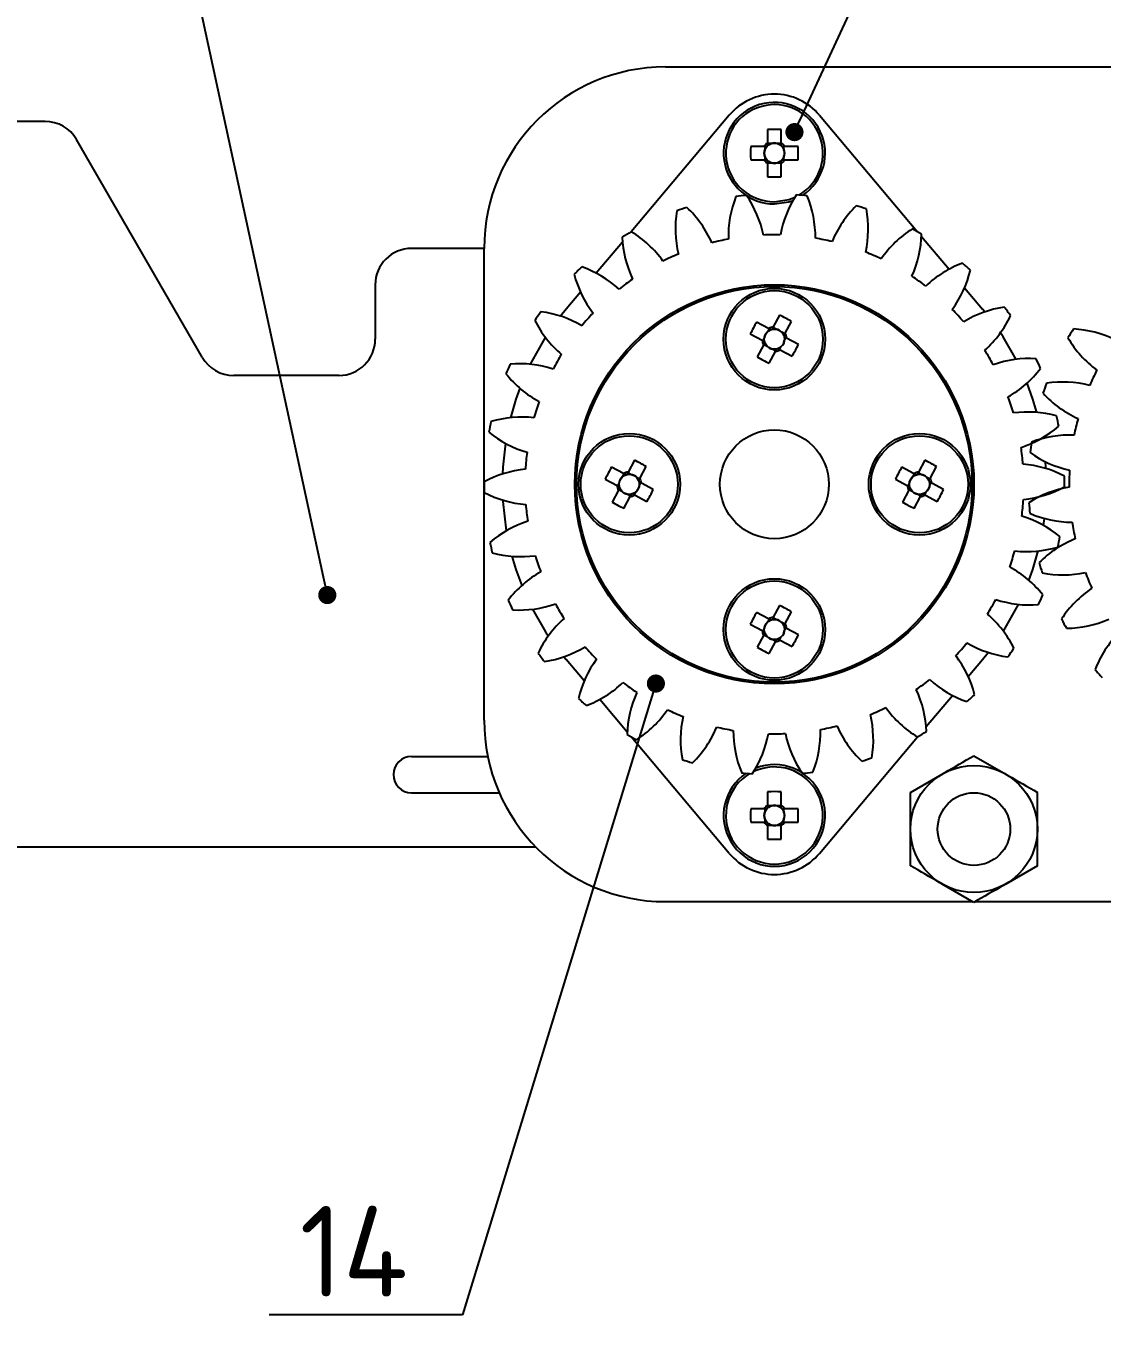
# Model space of a CAD drawing. Header units: millimetres. Extents: x 19686 to 36223, y 4362 to 8014.
# Drawn here: x 19822.1 to 19881.4, y 4516.1 to 4587.7 of the extents above; entities that cross this region are included whole.
import ezdxf
from ezdxf import colors
from ezdxf.entities.mleader import LeaderData, LeaderLine
from ezdxf.math import Vec2, Vec3

# ---------------------------------------------------------------- set-up
doc = ezdxf.new("R2010")
doc.units = ezdxf.units.MM
doc.layers.get('0').update_dxf_attribs({"lineweight": 35})
doc.layers.add('Nét mảnh', color=130, linetype='Continuous', lineweight=13)
doc.layers.add('Nét đậm', color=7, linetype='Continuous', lineweight=35)
doc.styles.add('MtXpl_TCVN_7284', font='')
doc.styles.get("Standard").update_dxf_attribs({"font": '', "height": 4.375})
doc.styles.get('MtXpl_TCVN_7284').set_extended_font_data('TCVN 7284')
doc.styles.get('Standard').set_extended_font_data('TCVN 7284')
doc.dimstyles.new('ISO-25$0', dxfattribs={"dimtxt": 4.375, "dimasz": 2.5, "dimexe": 1.25, "dimexo": 0.625, "dimtad": 1, "dimtxsty": 'Standard', "dimblk": 'OPEN30', "dimcen": 2.5, "dimadec": 0, "dimazin": 0, "dimtfac": 1, "dimtmove": 0, "dimatfit": 3, "dimldrblk": 'OPEN30', "dimfxl": 1, "dimarcsym": 0})

# ---------------------------------------------------------------- blocks, each defined once
blk = doc.blocks.new('_Dot')
at = {"color": 0, "linetype": 'ByBlock', "lineweight": -2}
blk.add_line((-0.5, 0), (-1, 0), dxfattribs=at)
at = {"color": 0, "linetype": 'ByBlock', "const_width": 0.5}
blk.add_lwpolyline([(-0.25, 0, 1), (0.25, 0, 1)], format="xyb", close=True, dxfattribs=at)
blk = doc.blocks.new('*U147')
at = {"color": 7, "linetype": 'Continuous', "lineweight": 25}
for p, q in [((-0.324, 0.592), (-0.978, 0.942)), ((0.289, 1.327), (-0.06, 0.672)), ((0.592, 0.324), (0.942, 0.978)), ((-1.327, 0.289), (-0.672, -0.06)), ((-0.548, 0.093), (-0.64, -0.078)), ((-0.291, 0.575), (-0.383, 0.404)), ((0.093, 0.548), (-0.078, 0.64)), ((0.575, 0.291), (0.404, 0.383)), ((0.548, -0.093), (0.64, 0.078)), ((1.327, -0.289), (0.672, 0.06)), ((-0.592, -0.324), (-0.942, -0.978)), ((-0.575, -0.291), (-0.404, -0.383)), ((-0.289, -1.327), (0.06, -0.672)), ((-0.093, -0.548), (0.078, -0.64)), ((0.291, -0.575), (0.383, -0.404)), ((0.324, -0.592), (0.978, -0.942))]:
    blk.add_line(p, q, dxfattribs=at)
for radius in [2.8, 2.674, 0.556]:
    blk.add_circle((0, 0), radius, dxfattribs=at)
for centre, radius, start, end in [((8.523, -4.551), 10.975, 149.96797, 153.83204), ((-4.551, -8.523), 10.975, 59.96797, 63.83204), ((0, 0), 0.675, 95.13063, 118.66938), ((0, 0), 0.675, 5.13063, 28.66938), ((0, 0), 0.675, 185.13063, 208.66938), ((0, 0), 0.675, 275.13063, 298.66938), ((-8.523, 4.551), 10.975, 329.96797, 333.83204), ((4.551, 8.523), 10.975, 239.96797, 243.83204)]:
    blk.add_arc(centre, radius, start, end, dxfattribs=at)
for centre, major_axis, start_param, end_param in [((-0.061, 0.032), (0.434, -0.232), 2.77218, 3.511006), ((0.032, 0.061), (-0.232, -0.434), 2.77218, 3.511006), ((-0.032, -0.061), (-0.232, -0.434), 5.913772, 6.652598), ((0.061, -0.032), (0.434, -0.232), 5.913772, 6.652598)]:
    blk.add_ellipse(centre, major_axis=major_axis, ratio=0.990116, start_param=start_param, end_param=end_param, dxfattribs=at)
for points, knots in [([(-0.192, 0.522), (-0.199, 0.526), (-0.24, 0.548), (-0.284, 0.571), (-0.319, 0.59), (-0.324, 0.592)], [0, 0, 0, 0, 0.1606178, 0.8832571, 1, 1, 1, 1]), ([(-0.06, 0.672), (-0.063, 0.668), (-0.082, 0.632), (-0.105, 0.589), (-0.127, 0.548), (-0.131, 0.54)], [0, 0, 0, 0, 0.116743, 0.839382, 1, 1, 1, 1]), ([(0.522, 0.192), (0.526, 0.199), (0.548, 0.24), (0.571, 0.284), (0.59, 0.319), (0.592, 0.324)], [0, 0, 0, 0, 0.160618, 0.883257, 1, 1, 1, 1]), ([(0.672, 0.06), (0.668, 0.063), (0.632, 0.082), (0.589, 0.105), (0.548, 0.127), (0.54, 0.131)], [0, 0, 0, 0, 0.116743, 0.839382, 1, 1, 1, 1]), ([(-0.672, -0.06), (-0.668, -0.063), (-0.632, -0.082), (-0.589, -0.105), (-0.548, -0.127), (-0.54, -0.131)], [0, 0, 0, 0, 0.116743, 0.839382, 1, 1, 1, 1]), ([(-0.522, -0.192), (-0.526, -0.199), (-0.548, -0.24), (-0.571, -0.284), (-0.59, -0.319), (-0.592, -0.324)], [0, 0, 0, 0, 0.160618, 0.883257, 1, 1, 1, 1]), ([(0.06, -0.672), (0.063, -0.668), (0.082, -0.632), (0.105, -0.589), (0.127, -0.548), (0.131, -0.54)], [0, 0, 0, 0, 0.1167429, 0.8393822, 1, 1, 1, 1]), ([(0.192, -0.522), (0.199, -0.526), (0.24, -0.548), (0.284, -0.571), (0.319, -0.59), (0.324, -0.592)], [0, 0, 0, 0, 0.160618, 0.883257, 1, 1, 1, 1])]:
    blk.add_open_spline(points, degree=3, knots=knots, dxfattribs=at)
blk = doc.blocks.new('*U148')
at = {"layer": 'Nét đậm', "color": 0, "linetype": 'ByBlock', "lineweight": -2, "transparency": 16777216}
for p, rotation in [((19407.409, 5313.798), 270.0000000000001), ((19415.409, 5305.798), 180), ((19407.409, 5297.798), 90.00000000000001)]:
    blk.add_blockref('*U147', p, dxfattribs=dict(at, rotation=rotation))
blk.add_blockref('*U147', (19399.409, 5305.798), dxfattribs=at)
blk = doc.blocks.new('_Open30')
at = {"color": 0, "linetype": 'ByBlock', "lineweight": -2}
for p, q in [((-1, 0.268), (0, 0)), ((0, 0), (-1, -0.268)), ((0, 0), (-1, 0))]:
    blk.add_line(p, q, dxfattribs=at)
blk = doc.blocks.new('*D149')
at = {"layer": 'Defpoints', "color": 0, "transparency": 16777216}
for p in [(20035.363, 4636.101), (19715.363, 4562.394), (20035.363, 4562.394)]:
    blk.add_point(p, dxfattribs=at)
at = {"layer": 'Nét mảnh', "color": 0, "lineweight": -2, "transparency": 16777216}
for p, q in [((19715.363, 4563.644), (19715.363, 4638.601)), ((20035.363, 4563.644), (20035.363, 4638.601)), ((19720.363, 4636.101), (20030.363, 4636.101))]:
    blk.add_line(p, q, dxfattribs=at)
at = {"layer": 'Nét mảnh', "color": 0, "lineweight": -2, "transparency": 16777216, "xscale": 5, "yscale": 5, "zscale": 5, "rotation": 180}
blk.add_blockref('_Open30', (19715.363, 4636.101), dxfattribs=at)
at = {"layer": 'Nét mảnh', "color": 0, "lineweight": -2, "transparency": 16777216, "xscale": 5, "yscale": 5, "zscale": 5}
blk.add_blockref('_Open30', (20035.363, 4636.101), dxfattribs=at)
at = {"layer": 'Nét mảnh', "color": 0, "transparency": 16777216, "insert": (19875.363, 4639.101), "char_height": 4.375, "attachment_point": 5}
blk.add_mtext('{\\H0.8x;320}', dxfattribs=at)

msp = doc.modelspace()

# ---------------------------------------------------------------- linework, layer by layer
at = {"color": 18, "linetype": 'Continuous', "lineweight": 25, "true_color": 0x000000}
for p, q in [((19857.363, 4585.394), (19886.292, 4585.394)), ((19860.877, 4582.737), (19855.471, 4576.312)), ((19865.85, 4582.737), (19871.256, 4576.312)), ((19823.167, 4582.394), (19821.363, 4582.394)), ((19862.993, 4581.95), (19862.993, 4581.209)), ((19863.733, 4581.209), (19863.733, 4581.95)), ((19831.827, 4569.394), (19824.899, 4581.394)), ((19863.188, 4581.172), (19862.993, 4581.172)), ((19863.733, 4581.172), (19863.539, 4581.172)), ((19862.799, 4581.014), (19862.057, 4581.014)), ((19862.836, 4581.014), (19862.836, 4580.82)), ((19862.836, 4580.468), (19862.836, 4580.274)), ((19863.891, 4580.82), (19863.891, 4581.014)), ((19863.891, 4580.274), (19863.891, 4580.468)), ((19864.67, 4581.014), (19863.928, 4581.014)), ((19862.057, 4580.274), (19862.799, 4580.274)), ((19862.993, 4580.117), (19863.188, 4580.117)), ((19862.993, 4580.079), (19862.993, 4579.338)), ((19863.539, 4580.117), (19863.733, 4580.117)), ((19863.733, 4579.338), (19863.733, 4580.079)), ((19863.928, 4580.274), (19864.67, 4580.274)), ((19871.473, 4576.055), (19872.992, 4574.249)), ((19847.363, 4575.394), (19843.363, 4575.394)), ((19847.363, 4549.394), (19847.363, 4575.394)), ((19854.992, 4575.743), (19853.548, 4574.027)), ((19841.363, 4573.394), (19841.363, 4570.394)), ((19873.849, 4573.231), (19874.841, 4572.052)), ((19852.675, 4572.989), (19851.886, 4572.052)), ((19851.886, 4572.052), (19851.57, 4571.664)), ((19874.967, 4571.899), (19874.841, 4572.052)), ((19850.738, 4570.493), (19849.901, 4569.009)), ((19839.363, 4568.394), (19833.56, 4568.394)), ((19878.192, 4560.131), (19878.245, 4560.516)), ((19875.989, 4554.295), (19876.826, 4555.779)), ((19851.76, 4552.889), (19851.886, 4552.737)), ((19852.878, 4551.557), (19851.886, 4552.737)), ((19874.052, 4551.799), (19874.841, 4552.737)), ((19874.841, 4552.737), (19875.156, 4553.124)), ((19855.254, 4548.733), (19853.735, 4550.539)), ((19871.735, 4549.045), (19873.179, 4550.761)), ((19860.877, 4542.052), (19855.471, 4548.476)), ((19865.85, 4542.052), (19871.256, 4548.476)), ((19874.363, 4547.436), (19876.113, 4546.425)), ((19843.363, 4547.394), (19847.565, 4547.394)), ((19870.863, 4545.415), (19872.613, 4546.425)), ((19843.363, 4545.394), (19848.198, 4545.394)), ((19862.993, 4545.45), (19862.993, 4544.709)), ((19863.733, 4544.709), (19863.733, 4545.45)), ((19863.188, 4544.672), (19862.993, 4544.672)), ((19863.733, 4544.672), (19863.539, 4544.672)), ((19862.799, 4544.514), (19862.057, 4544.514)), ((19862.836, 4544.514), (19862.836, 4544.32)), ((19862.836, 4543.968), (19862.836, 4543.774)), ((19863.891, 4544.32), (19863.891, 4544.514)), ((19863.891, 4543.774), (19863.891, 4543.968)), ((19864.67, 4544.514), (19863.928, 4544.514)), ((19862.057, 4543.774), (19862.799, 4543.774)), ((19862.993, 4543.617), (19863.188, 4543.617)), ((19862.993, 4543.579), (19862.993, 4542.838)), ((19863.539, 4543.617), (19863.733, 4543.617)), ((19863.733, 4542.838), (19863.733, 4543.579)), ((19863.928, 4543.774), (19864.67, 4543.774)), ((19850.222, 4542.394), (19767.363, 4542.394)), ((19877.863, 4541.373), (19876.113, 4540.363)), ((19874.363, 4539.353), (19872.613, 4540.363)), ((19857.363, 4539.394), (19874.292, 4539.394)), ((19874.435, 4539.394), (19886.292, 4539.394))]:
    msp.add_line(p, q, dxfattribs=at)
at = {"color": 18, "linetype": 'Continuous', "lineweight": 25, "true_color": 0x000000, "flags": 128}
for points in [[(19863.363, 4577.97), (19864.152, 4578.088), (19864.506, 4578.226)], [(19863.363, 4577.844), (19864.152, 4577.958), (19864.394, 4578.041)], [(19876.69, 4569.279), (19875.973, 4570.518), (19875.824, 4570.745)], [(19849.33, 4567.691), (19849.115, 4567.083), (19848.82, 4566.066)], [(19877.83, 4566.358), (19877.612, 4567.083), (19877.288, 4567.972)], [(19848.535, 4564.657), (19848.394, 4563.347), (19848.374, 4562.962)], [(19878.338, 4563.263), (19878.333, 4563.347), (19878.312, 4563.637)], [(19848.389, 4561.525), (19848.394, 4561.441), (19848.584, 4559.833)], [(19848.897, 4558.43), (19849.115, 4557.705), (19849.439, 4556.816)], [(19877.397, 4557.097), (19877.612, 4557.705), (19877.907, 4558.722)], [(19850.037, 4555.509), (19850.754, 4554.27), (19850.903, 4554.043)]]:
    msp.add_lwpolyline(points, dxfattribs=at)
at = {"color": 18, "linetype": 'Continuous', "lineweight": 25, "true_color": 0x000000}
for centre, radius in [((19863.363, 4580.644), 0.556), ((19863.363, 4562.394), 11), ((19863.363, 4562.394), 10.9), ((19863.363, 4562.394), 3), ((19874.363, 4543.394), 3.5), ((19874.363, 4543.394), 2), ((19863.363, 4544.144), 0.556)]:
    msp.add_circle(centre, radius, dxfattribs=at)
for centre, radius, start, end in [((19857.363, 4575.394), 10, 90, 180), ((19863.363, 4580.644), 2.8, 303.82429, 270), ((19863.363, 4580.644), 2.674, 300.37721, 270), ((19863.363, 4580.644), 3.25, 40.07843, 139.92157), ((19823.167, 4580.394), 2, 30, 90), ((19863.363, 4570.982), 10.975, 88.06796, 91.93204), ((19863.363, 4580.644), 0.675, 123.23063, 146.76937), ((19863.363, 4580.644), 0.675, 33.23063, 56.76937), ((19873.025, 4580.644), 10.975, 178.06796, 181.93204), ((19853.701, 4580.644), 10.975, 358.06796, 1.93204), ((19863.363, 4580.644), 0.675, 213.23063, 236.76937), ((19863.363, 4580.644), 0.675, 303.23063, 326.76937), ((19863.363, 4590.306), 10.975, 268.06796, 271.93204), ((19866.825, 4576.058), 6, 158.54412, 181.44108), ((19863.363, 4562.394), 16, 95.52877, 97.62486), ((19856.884, 4574.912), 6, 11.71255, 34.60951), ((19869.59, 4575.04), 6, 146.54412, 169.44108), ((19863.363, 4562.394), 16, 83.52877, 85.62486), ((19859.628, 4575.985), 6, 359.71255, 22.60951), ((19863.363, 4562.394), 16, 107.52877, 109.62486), ((19854.423, 4573.291), 6, 23.71255, 46.60951), ((19872.083, 4573.469), 6, 134.54412, 157.44108), ((19863.363, 4562.394), 16, 71.52877, 73.62486), ((19862.535, 4576.465), 6, 347.71255, 10.60951), ((19863.908, 4576.479), 6, 170.54412, 193.44108), ((19863.363, 4562.394), 16, 119.52877, 121.62486), ((19852.352, 4571.194), 6, 35.71255, 58.60951), ((19863.363, 4562.394), 13.749, 88.63283, 92.52081), ((19874.195, 4571.414), 6, 122.54412, 145.44108), ((19865.479, 4576.33), 6, 335.71255, 358.60951), ((19863.363, 4562.394), 16, 59.52877, 61.62486), ((19843.363, 4573.394), 2, 90, 180), ((19860.968, 4576.284), 6, 182.54412, 205.44108), ((19863.363, 4562.394), 13.749, 100.63283, 104.52081), ((19863.363, 4562.394), 13.749, 76.63283, 80.52081), ((19863.363, 4562.394), 13.749, 112.63283, 116.52081), ((19863.363, 4562.394), 13.749, 64.63283, 68.52081), ((19863.363, 4562.394), 16, 131.52877, 133.62486), ((19858.132, 4575.483), 6, 194.54412, 217.44108), ((19850.763, 4568.712), 6, 47.71255, 70.60951), ((19875.834, 4568.965), 6, 110.54412, 133.44108), ((19868.33, 4575.585), 6, 323.71255, 346.60951), ((19863.363, 4562.394), 16, 47.52877, 49.62486), ((19863.363, 4562.394), 13.749, 124.63283, 128.52081), ((19863.363, 4562.394), 13.749, 52.63283, 56.52081), ((19863.363, 4562.394), 16, 143.52877, 145.62486), ((19849.725, 4565.955), 6, 59.71255, 82.60951), ((19863.363, 4562.394), 13.749, 136.63283, 140.52081), ((19863.363, 4562.394), 13.749, 40.63283, 44.52081), ((19876.927, 4566.228), 6, 98.54412, 121.44108), ((19863.363, 4562.394), 16, 35.52877, 37.62486), ((19855.525, 4574.109), 6, 206.54412, 229.44108), ((19870.964, 4574.265), 6, 311.71255, 334.60951), ((19839.363, 4570.394), 2, 270, 0), ((19893.363, 4562.394), 16, 147.63534, 149.73144), ((19884.706, 4573.518), 6, 210.65069, 233.54766), ((19879.505, 4564.969), 6, 63.81912, 86.71608), ((19863.363, 4562.394), 13.749, 28.63283, 32.52081), ((19833.56, 4570.394), 2, 210, 270), ((19863.363, 4562.394), 16, 155.52877, 157.62486), ((19849.283, 4563.041), 6, 71.71255, 94.60951), ((19863.363, 4562.394), 13.749, 148.63283, 152.52081), ((19877.428, 4563.325), 6, 86.54412, 109.44108), ((19863.363, 4562.394), 16, 23.52877, 25.62486), ((19853.261, 4572.223), 6, 218.54412, 241.44108), ((19873.266, 4572.425), 6, 299.71255, 322.60951), ((19893.363, 4562.394), 13.749, 152.7394, 156.62738), ((19893.363, 4562.394), 16, 159.63534, 161.73144), ((19879.273, 4562.031), 6, 75.81912, 98.71608), ((19863.363, 4562.394), 13.749, 160.63283, 164.52081), ((19863.363, 4562.394), 13.749, 16.63283, 20.52081), ((19882.583, 4571.475), 6, 222.65069, 245.54766), ((19849.456, 4560.1), 6, 83.71255, 106.60951), ((19877.314, 4560.38), 6, 74.54412, 97.44108), ((19863.363, 4562.394), 16, 11.52877, 13.62486), ((19863.363, 4562.394), 16, 167.52877, 169.62486), ((19875.135, 4570.147), 6, 287.71255, 310.60951), ((19893.363, 4562.394), 13.749, 164.7394, 168.62738), ((19851.438, 4569.908), 6, 230.54412, 253.44108), ((19893.363, 4562.394), 16, 171.63534, 173.73144), ((19879.656, 4559.11), 6, 87.81912, 110.71608), ((19863.363, 4562.394), 13.749, 172.63283, 176.52081), ((19863.363, 4562.394), 13.749, 4.63283, 8.52081), ((19880.93, 4569.035), 6, 234.65069, 257.54766), ((19850.237, 4557.258), 6, 95.71255, 118.60951), ((19876.591, 4557.524), 6, 62.54412, 85.44108), ((19893.363, 4562.394), 13.749, 176.7394, 180.62738), ((19863.363, 4562.394), 16, 179.52877, 181.62486), ((19863.363, 4562.394), 16, 359.52877, 1.62486), ((19850.136, 4567.265), 6, 242.54412, 265.44108), ((19876.49, 4567.53), 6, 275.71255, 298.60951), ((19880.638, 4556.331), 6, 99.81912, 122.71608), ((19863.363, 4562.394), 13.749, 184.63283, 188.52081), ((19863.363, 4562.394), 13.749, 352.63283, 356.52081), ((19893.363, 4562.394), 16, 183.63534, 185.73144), ((19851.592, 4554.641), 6, 107.71255, 130.60951), ((19875.289, 4554.88), 6, 50.54412, 73.44108), ((19879.821, 4566.305), 6, 246.65069, 269.54766), ((19893.363, 4562.394), 13.749, 188.7394, 192.62738), ((19863.363, 4562.394), 16, 191.52877, 193.62486), ((19877.271, 4564.689), 6, 263.71255, 286.60951), ((19882.177, 4553.818), 6, 111.81912, 134.71608), ((19863.363, 4562.394), 16, 347.52877, 349.62486), ((19849.413, 4564.408), 6, 254.54412, 277.44108), ((19863.363, 4562.394), 13.749, 196.63283, 200.52081), ((19863.363, 4562.394), 13.749, 340.63283, 344.52081), ((19853.461, 4552.363), 6, 119.71255, 142.60951), ((19873.466, 4552.565), 6, 38.54412, 61.44108), ((19893.363, 4562.394), 16, 195.63534, 197.73144), ((19879.304, 4563.404), 6, 258.65069, 281.54766), ((19893.363, 4562.394), 13.749, 200.7394, 204.62738), ((19863.363, 4562.394), 16, 203.52877, 205.62486), ((19863.363, 4562.394), 13.749, 328.63283, 332.52081), ((19877.444, 4561.747), 6, 251.71255, 274.60951), ((19863.363, 4562.394), 16, 335.52877, 337.62486), ((19884.204, 4551.68), 6, 123.81912, 146.71608), ((19849.299, 4561.464), 6, 266.54412, 289.44108), ((19863.363, 4562.394), 13.749, 208.63283, 212.52081), ((19855.763, 4550.524), 6, 131.71255, 154.60951), ((19871.202, 4550.679), 6, 26.54412, 49.44108), ((19893.363, 4562.394), 16, 207.63534, 209.73144), ((19879.401, 4560.459), 6, 270.65069, 293.54766), ((19886.632, 4550.01), 6, 135.81912, 158.71608), ((19849.8, 4558.56), 6, 278.54412, 301.44108), ((19863.363, 4562.394), 13.749, 220.63283, 224.52081), ((19863.363, 4562.394), 13.749, 316.63283, 320.52081), ((19877.002, 4558.834), 6, 239.71255, 262.60951), ((19863.363, 4562.394), 16, 323.52877, 325.62486), ((19863.363, 4562.394), 16, 215.52877, 217.62486), ((19858.397, 4549.203), 6, 143.71255, 166.60951), ((19868.595, 4549.305), 6, 14.54412, 37.44108), ((19893.363, 4562.394), 16, 219.63534, 221.73144), ((19850.893, 4555.823), 6, 290.54412, 313.44108), ((19863.363, 4562.394), 13.749, 232.63283, 236.52081), ((19863.363, 4562.394), 13.749, 304.63283, 308.52081), ((19865.759, 4548.504), 6, 2.54412, 25.44108), ((19875.963, 4556.076), 6, 227.71255, 250.60951), ((19863.363, 4562.394), 16, 227.52877, 229.62486), ((19861.248, 4548.458), 6, 155.71255, 178.60951), ((19863.363, 4562.394), 16, 311.52877, 313.62486), ((19852.532, 4553.374), 6, 302.54412, 325.44108), ((19863.363, 4562.394), 13.749, 244.63283, 248.52081), ((19864.192, 4548.323), 6, 167.71255, 190.60951), ((19863.363, 4562.394), 13.749, 292.63283, 296.52081), ((19862.819, 4548.309), 6, 350.54412, 13.44108), ((19874.374, 4553.594), 6, 215.71255, 238.60951), ((19857.363, 4549.394), 10, 180, 270), ((19854.644, 4551.319), 6, 314.54412, 337.44108), ((19863.363, 4562.394), 13.749, 256.63283, 260.52081), ((19859.902, 4548.73), 6, 338.54412, 1.44108), ((19863.363, 4562.394), 13.749, 280.63283, 284.52081), ((19872.304, 4551.497), 6, 203.71255, 226.60951), ((19863.363, 4562.394), 16, 239.52877, 241.62486), ((19867.099, 4548.803), 6, 179.71255, 202.60951), ((19857.137, 4549.748), 6, 326.54412, 349.44108), ((19863.363, 4562.394), 13.749, 268.63283, 272.52081), ((19869.843, 4549.876), 6, 191.71255, 214.60951), ((19863.363, 4562.394), 16, 299.52877, 301.62486), ((19843.363, 4546.394), 1, 90, 270), ((19863.363, 4562.394), 16, 251.52877, 253.62486), ((19863.363, 4544.144), 2.8, 123.82429, 111.6038), ((19863.363, 4544.144), 2.674, 120.37721, 115.28625), ((19863.363, 4562.394), 16, 287.52877, 289.62486), ((19863.363, 4562.394), 16, 263.52877, 265.62486), ((19863.363, 4562.394), 16, 275.52877, 277.62486), ((19863.363, 4534.482), 10.975, 88.06796, 91.93204), ((19863.363, 4544.144), 0.675, 123.23063, 146.76937), ((19863.363, 4544.144), 0.675, 33.23063, 56.76937), ((19873.025, 4544.144), 10.975, 178.06796, 181.93204), ((19853.701, 4544.144), 10.975, 358.06796, 1.93204), ((19863.363, 4544.144), 0.675, 213.23063, 236.76937), ((19863.363, 4544.144), 0.675, 303.23063, 326.76937), ((19863.363, 4553.806), 10.975, 268.06796, 271.93204), ((19863.363, 4544.144), 3.25, 220.07843, 319.92157)]:
    msp.add_arc(centre, radius, start, end, dxfattribs=at)
for centre, major_axis, start_param, end_param in [((19863.363, 4580.713), (0, 0.492), 5.913772, 6.652598), ((19863.294, 4580.644), (0.492, 0), 2.77218, 3.511006), ((19863.432, 4580.644), (0.492, 0), 5.913772, 6.652598), ((19863.363, 4580.575), (0, 0.492), 2.77218, 3.511006), ((19863.363, 4544.213), (0, 0.492), 5.913772, 6.652598), ((19863.294, 4544.144), (0.492, 0), 2.77218, 3.511006), ((19863.432, 4544.144), (0.492, 0), 5.913772, 6.652598), ((19863.363, 4544.075), (0, 0.492), 2.77218, 3.511006)]:
    msp.add_ellipse(centre, major_axis=major_axis, ratio=0.990116, start_param=start_param, end_param=end_param, dxfattribs=at)
for points, knots in [([(19862.993, 4581.209), (19862.993, 4581.203), (19862.993, 4581.163), (19862.993, 4581.114), (19862.993, 4581.068), (19862.993, 4581.059)], [0, 0, 0, 0, 0.116743, 0.839382, 1, 1, 1, 1]), ([(19863.733, 4581.059), (19863.733, 4581.068), (19863.733, 4581.114), (19863.733, 4581.163), (19863.733, 4581.203), (19863.733, 4581.209)], [0, 0, 0, 0, 0.160618, 0.883257, 1, 1, 1, 1]), ([(19862.948, 4581.014), (19862.94, 4581.014), (19862.893, 4581.014), (19862.844, 4581.014), (19862.804, 4581.014), (19862.799, 4581.014)], [0, 0, 0, 0, 0.160618, 0.883257, 1, 1, 1, 1]), ([(19863.928, 4581.014), (19863.923, 4581.014), (19863.883, 4581.014), (19863.833, 4581.014), (19863.787, 4581.014), (19863.778, 4581.014)], [0, 0, 0, 0, 0.1167429, 0.8393822, 1, 1, 1, 1]), ([(19862.799, 4580.274), (19862.804, 4580.274), (19862.844, 4580.274), (19862.893, 4580.274), (19862.94, 4580.274), (19862.948, 4580.274)], [0, 0, 0, 0, 0.116743, 0.839382, 1, 1, 1, 1]), ([(19862.993, 4580.229), (19862.993, 4580.221), (19862.993, 4580.174), (19862.993, 4580.125), (19862.993, 4580.085), (19862.993, 4580.079)], [0, 0, 0, 0, 0.1606178, 0.8832571, 1, 1, 1, 1]), ([(19863.733, 4580.079), (19863.733, 4580.085), (19863.733, 4580.125), (19863.733, 4580.174), (19863.733, 4580.221), (19863.733, 4580.229)], [0, 0, 0, 0, 0.116743, 0.839382, 1, 1, 1, 1]), ([(19863.778, 4580.274), (19863.787, 4580.274), (19863.833, 4580.274), (19863.883, 4580.274), (19863.923, 4580.274), (19863.928, 4580.274)], [0, 0, 0, 0, 0.160618, 0.883257, 1, 1, 1, 1]), ([(19872.613, 4546.425), (19872.655, 4546.449), (19873.246, 4546.79), (19873.825, 4547.125), (19874.363, 4547.436)], [0, 0, 0, 0, 0.070174, 1, 1, 1, 1]), ([(19876.113, 4546.425), (19876.155, 4546.401), (19876.746, 4546.06), (19877.325, 4545.726), (19877.863, 4545.415)], [0, 0, 0, 0, 0.070174, 1, 1, 1, 1]), ([(19870.863, 4543.394), (19870.863, 4543.578), (19870.863, 4544.262), (19870.863, 4544.928), (19870.863, 4545.415)], [0, 0, 0, 0, 0.268634, 1, 1, 1, 1]), ([(19877.863, 4543.394), (19877.863, 4543.578), (19877.863, 4544.262), (19877.863, 4544.928), (19877.863, 4545.415)], [0, 0, 0, 0, 0.268634, 1, 1, 1, 1]), ([(19862.993, 4544.709), (19862.993, 4544.703), (19862.993, 4544.663), (19862.993, 4544.614), (19862.993, 4544.568), (19862.993, 4544.559)], [0, 0, 0, 0, 0.116743, 0.839382, 1, 1, 1, 1]), ([(19863.733, 4544.559), (19863.733, 4544.568), (19863.733, 4544.614), (19863.733, 4544.663), (19863.733, 4544.703), (19863.733, 4544.709)], [0, 0, 0, 0, 0.160618, 0.883257, 1, 1, 1, 1]), ([(19862.948, 4544.514), (19862.94, 4544.514), (19862.893, 4544.514), (19862.844, 4544.514), (19862.804, 4544.514), (19862.799, 4544.514)], [0, 0, 0, 0, 0.160618, 0.883257, 1, 1, 1, 1]), ([(19863.928, 4544.514), (19863.923, 4544.514), (19863.883, 4544.514), (19863.833, 4544.514), (19863.787, 4544.514), (19863.778, 4544.514)], [0, 0, 0, 0, 0.1167429, 0.8393822, 1, 1, 1, 1]), ([(19862.799, 4543.774), (19862.804, 4543.774), (19862.844, 4543.774), (19862.893, 4543.774), (19862.94, 4543.774), (19862.948, 4543.774)], [0, 0, 0, 0, 0.116743, 0.839382, 1, 1, 1, 1]), ([(19862.993, 4543.729), (19862.993, 4543.721), (19862.993, 4543.674), (19862.993, 4543.625), (19862.993, 4543.585), (19862.993, 4543.579)], [0, 0, 0, 0, 0.1606178, 0.8832571, 1, 1, 1, 1]), ([(19863.733, 4543.579), (19863.733, 4543.585), (19863.733, 4543.625), (19863.733, 4543.674), (19863.733, 4543.721), (19863.733, 4543.729)], [0, 0, 0, 0, 0.116743, 0.839382, 1, 1, 1, 1]), ([(19863.778, 4543.774), (19863.787, 4543.774), (19863.833, 4543.774), (19863.883, 4543.774), (19863.923, 4543.774), (19863.928, 4543.774)], [0, 0, 0, 0, 0.160618, 0.883257, 1, 1, 1, 1]), ([(19870.863, 4541.373), (19870.863, 4541.543), (19870.863, 4542.202), (19870.863, 4542.886), (19870.863, 4543.394)], [0, 0, 0, 0, 0.257551, 1, 1, 1, 1]), ([(19877.863, 4541.373), (19877.863, 4541.543), (19877.863, 4542.202), (19877.863, 4542.886), (19877.863, 4543.394)], [0, 0, 0, 0, 0.257551, 1, 1, 1, 1]), ([(19872.613, 4540.363), (19872.572, 4540.387), (19871.981, 4540.728), (19871.402, 4541.062), (19870.863, 4541.373)], [0, 0, 0, 0, 0.070174, 1, 1, 1, 1]), ([(19876.113, 4540.363), (19876.072, 4540.339), (19875.481, 4539.998), (19874.902, 4539.664), (19874.363, 4539.353)], [0, 0, 0, 0, 0.070174, 1, 1, 1, 1])]:
    msp.add_open_spline(points, degree=3, knots=knots, dxfattribs=at)

# ---------------------------------------------------------------- block references
at = {"layer": 'Nét đậm', "color": 18, "true_color": 0x000000}
msp.add_blockref('*U148', (455.954, -743.404), dxfattribs=at)

# ---------------------------------------------------------------- dimensions: what is measured, and where the dimension line sits
at = {"layer": 'Nét mảnh', "color": 18, "true_color": 0x000000}
dim = msp.add_linear_dim(base=(20035.363, 4636.101), p1=(19715.363, 4562.394), p2=(20035.363, 4562.394), text='{\\H0.8x;<>}', dimstyle='ISO-25$0', override={"dimscale": 2, "dimtxt": 3.5}, dxfattribs=at)
dim.commit()
dim.dimension.update_dxf_attribs({"geometry": '*D149', "text_midpoint": (19875.363, 4639.101)})

# ---------------------------------------------------------------- leaders
ml = msp.add_multileader_mtext('Standard', dxfattribs=at)
ml.set_content('7', color=(0, 0, 0), style='MtXpl_TCVN_7284')
ml.set_leader_properties()
ml.set_arrow_properties(name='DOT')
ml.build(insert=Vec2(0, 0))
ml.multileader.update_dxf_attribs({"text_left_attachment_type": 5, "text_right_attachment_type": 5, "dogleg_length": 3, "arrow_head_size": 1})
ctx = ml.context
ctx.base_point, ctx.char_height, ctx.arrow_head_size, ctx.landing_gap_size, ctx.plane_origin = Vec3(19824.182, 4598.125), 5, 1, 0, Vec3(19829.578, 4556.549)
ctx.left_attachment, ctx.right_attachment, ctx.text_align_type = 5, 5, 2
notes = []
notes.append((ctx, [(1, (1, 1, 0), (19829.682, 4598.125), (-1, 0), 3, [(0, [(19838.72, 4556.292)], 0, [])])]))
ctx.mtext.insert, ctx.mtext.alignment, ctx.mtext.flow_direction = Vec3(19826.682, 4604.125), 3, 5
ml = msp.add_multileader_mtext('Standard', dxfattribs=at)
ml.set_content('6', color=(0, 0, 0), style='MtXpl_TCVN_7284')
ml.set_leader_properties()
ml.set_arrow_properties(name='DOT')
ml.build(insert=Vec2(0, 0))
ml.multileader.update_dxf_attribs({"text_left_attachment_type": 5, "text_right_attachment_type": 5, "dogleg_length": 3, "arrow_head_size": 1})
ctx = ml.context
ctx.base_point, ctx.char_height, ctx.arrow_head_size, ctx.landing_gap_size, ctx.plane_origin = Vec3(19875.038, 4598.125), 5, 1, 0, Vec3(19864.47, 4581.804)
ctx.left_attachment, ctx.right_attachment = 5, 5
notes.append((ctx, [(0, (1, 1, 0), (19872.038, 4598.125), (1, 0), 3, [(0, [(19864.47, 4581.804)], 0, [])])]))
ctx.mtext.insert, ctx.mtext.flow_direction = Vec3(19875.038, 4604.125), 5
ml = msp.add_multileader_mtext('Standard', dxfattribs=at)
ml.set_content('14', color=(0, 0, 0), style='MtXpl_TCVN_7284')
ml.set_leader_properties()
ml.set_arrow_properties(name='DOT')
ml.build(insert=Vec2(0, 0))
ml.multileader.update_dxf_attribs({"text_left_attachment_type": 5, "text_right_attachment_type": 5, "dogleg_length": 3, "arrow_head_size": 1})
ctx = ml.context
ctx.base_point, ctx.char_height, ctx.arrow_head_size, ctx.landing_gap_size, ctx.plane_origin = Vec3(19837.668, 4516.625), 5, 1, 0, Vec3(19856.832, 4551.415)
ctx.left_attachment, ctx.right_attachment, ctx.text_align_type = 5, 5, 2
notes.append((ctx, [(1, (1, 1, 0), (19846.168, 4516.625), (-1, 0), 3, [(0, [(19856.832, 4551.415)], 0, [])])]))
ctx.mtext.insert, ctx.mtext.alignment, ctx.mtext.flow_direction = Vec3(19843.168, 4522.625), 3, 5
for ctx, leaders in notes:
    for number, flags, end, landing, length, lines in leaders:
        leader = LeaderData()
        leader.index, (leader.has_last_leader_line, leader.has_dogleg_vector, leader.attachment_direction) = number, flags
        leader.last_leader_point, leader.dogleg_vector, leader.dogleg_length = Vec3(end), Vec3(landing), length
        for number, points, colour, breaks in lines:
            line = LeaderLine()
            line.index, line.vertices, line.color, line.breaks = number, Vec3.list(points), colors.encode_raw_color(colour), breaks
            leader.lines.append(line)
        ctx.leaders.append(leader)

doc.saveas('drawing.dxf')
